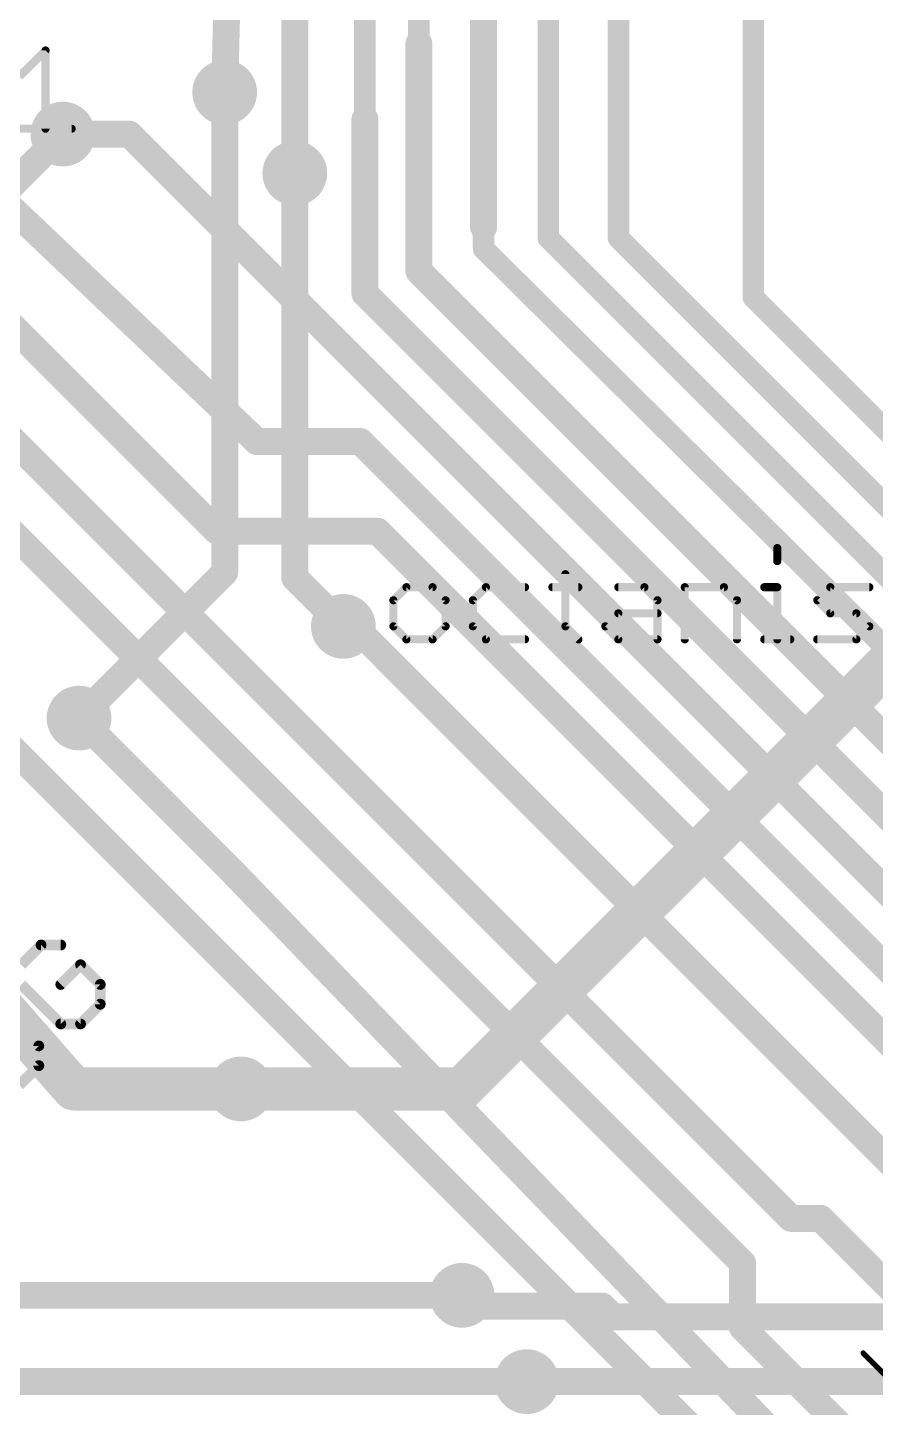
# Model space of a CAD drawing. Extents: x -1.6 to 81.6, y -2 to 51.3.
# Drawn here: x 26.19 to 34.17, y 25.2 to 38.19 of the extents above; entities that cross this region are included whole.
import ezdxf

# ---------------------------------------------------------------- set-up
doc = ezdxf.new("R2010")
doc.units = 0
for name, color, linetype in [('1', 22, 'CONTINUOUS'), ('16', 175, 'CONTINUOUS'), ('18', 82, 'CONTINUOUS'), ('25', 253, 'CONTINUOUS')]:
    doc.layers.add(name, color=color, linetype=linetype)

# ---------------------------------------------------------------- blocks, each defined once
blk = doc.blocks.new('ROUNDV')
at = {"const_width": 0.5}
blk.add_lwpolyline([(0, -0.25, 1), (0, 0.25, 1), (0, -0.25)], format="xyb", dxfattribs=at)

msp = doc.modelspace()

# ---------------------------------------------------------------- linework, layer by layer
at = {"layer": '1'}
for points, const_width in [([(31.75, 36.2072), (31.75, 45.402)], 0.2032), ([(33.02, 35.6484), (33.02, 44.3352)], 0.2032), ([(31.0896, 36.2072), (31.0896, 42.9128)], 0.2032), ([(29.8704, 38.036), (29.8704, 41.5412)], 0.2032), ([(29.3624, 37.3248), (29.3624, 40.9824)], 0.2032), ([(28.0416, 37.5788), (28.0924, 39.6616)], 0.254), ([(28.702, 36.8168), (28.702, 38.6456)], 0.254), ([(30.48, 37.2232), (30.48, 38.544)], 0.254), ([(29.8704, 35.895), (29.8704, 38.036)], 0.254), ([(24.0792, 37.338), (27.9722, 33.445)], 0.254), ([(29.3624, 35.6846), (29.3624, 37.3248)], 0.254), ([(33.3756, 26.9748), (23.078, 37.2724)], 0.254), ([(28.3464, 34.29), (25.2984, 37.1856)], 0.254), ([(27.143, 37.1856), (26.5176, 37.1856)], 0.254), ([(27.2578, 37.0708), (27.143, 37.1856)], 0.254), ([(30.48, 36.3088), (30.48, 37.2232)], 0.254), ([(30.48, 36.1056), (30.48, 37.2232)], 0.2032), ([(37.0236, 27.3049), (27.2578, 37.0708)], 0.254), ([(27.1272, 32.3464), (23.05, 36.4236)], 0.254), ([(36.7792, 30.5176), (31.0896, 36.2072)], 0.2032), ([(37.1348, 30.8224), (31.75, 36.2072)], 0.2032), ([(36.8808, 29.7556), (30.48, 36.1056)], 0.2032), ([(37.742, 28.0234), (29.8704, 35.895)], 0.254), ([(37.3828, 27.6641), (29.3624, 35.6846)], 0.254), ([(37.4904, 31.178), (33.02, 35.6484)], 0.2032), ([(29.3201, 34.29), (28.3464, 34.29)], 0.254), ([(36.6644, 26.9457), (29.3201, 34.29)], 0.254), ([(27.9722, 33.445), (29.4826, 33.445)], 0.254), ([(36.3232, 26.6045), (29.4826, 33.445)], 0.254), ([(29.2608, 32.5496), (29.1592, 32.5496)], 0.254), ([(36.3728, 25.4376), (29.2608, 32.5496)], 0.254), ([(27.432, 32.0416), (27.1272, 32.3464)], 0.254), ([(32.9184, 26.5552), (27.432, 32.0416)], 0.254), ([(28.0924, 30.2636), (26.67, 31.686)], 0.254), ([(26.6192, 30.8224), (25.9588, 31.4828)], 0.254), ([(33.1216, 24.32), (26.6192, 30.8224)], 0.254), ([(26.6209, 28.194), (24.4447, 30.675)], 0.4064), ([(33.3248, 24.828), (28.0924, 30.2636)], 0.254), ([(28.194, 28.194), (26.6209, 28.194)], 0.4064), ([(33.6539, 26.9748), (33.3756, 26.9748)], 0.254), ([(36.3232, 24.3055), (33.6539, 26.9748)], 0.254), ([(32.9184, 25.9456), (32.9184, 26.5552)], 0.254), ([(30.2768, 26.2504), (25.908, 26.2504)], 0.254), ([(33.4264, 25.4376), (32.9184, 25.9456)], 0.254), ([(30.8864, 25.4376), (23.7744, 25.4376)], 0.254), ([(36.068, 22.796), (33.4264, 25.4376)], 0.254)]:
    msp.add_lwpolyline(points, dxfattribs=dict(at, const_width=const_width))
for points, const_width in [([(29.9339, 38.036, 1), (29.8069, 38.036)], 0.127), ([(29.8196, 38.036, 1), (29.9212, 38.036)], 0.1016), ([(27.9781, 37.5803, 1), (28.1051, 37.5773)], 0.127), ([(29.4259, 37.3248, 1), (29.2989, 37.3248)], 0.127), ([(26.5176, 37.2491, 1), (26.5176, 37.1221)], 0.127), ([(27.1879, 37.2305, 1), (27.0981, 37.1407)], 0.127), ([(27.143, 37.1221, 1), (27.143, 37.2491)], 0.127), ([(29.3116, 37.3248, 1), (29.4132, 37.3248)], 0.1016), ([(30.5435, 37.2232, 1), (30.4165, 37.2232)], 0.127), ([(30.5308, 37.2232, 1), (30.4292, 37.2232)], 0.1016), ([(27.3027, 37.1157, 1), (27.2129, 37.0259)], 0.127), ([(27.2129, 37.0259, 1), (27.3027, 37.1157)], 0.127), ([(30.4165, 37.2232, 1), (30.5435, 37.2232)], 0.127), ([(28.6385, 36.8168, 1), (28.7655, 36.8168)], 0.127), ([(30.4165, 36.3088, 1), (30.5435, 36.3088)], 0.127), ([(31.1255, 36.2431, 1), (31.0537, 36.1713)], 0.1016), ([(31.0388, 36.2072, 1), (31.1404, 36.2072)], 0.1016), ([(31.7859, 36.2431, 1), (31.7141, 36.1713)], 0.1016), ([(31.6992, 36.2072, 1), (31.8008, 36.2072)], 0.1016), ([(30.5158, 36.1417, 1), (30.4442, 36.0695)], 0.1016), ([(30.4292, 36.1056, 1), (30.5308, 36.1056)], 0.1016), ([(29.9153, 35.9399, 1), (29.8255, 35.8501)], 0.127), ([(29.8069, 35.895, 1), (29.9339, 35.895)], 0.127), ([(29.4073, 35.7295, 1), (29.3175, 35.6397)], 0.127), ([(29.2989, 35.6846, 1), (29.4259, 35.6846)], 0.127), ([(33.0559, 35.6843, 1), (32.9841, 35.6125)], 0.1016), ([(32.9692, 35.6484, 1), (33.0708, 35.6484)], 0.1016), ([(28.3464, 34.3535, 1), (28.3464, 34.2265)], 0.127), ([(28.3027, 34.244, 1), (28.3901, 34.336)], 0.127), ([(29.365, 34.3349, 1), (29.2752, 34.2451)], 0.127), ([(29.3201, 34.2265, 1), (29.3201, 34.3535)], 0.127), ([(27.9722, 33.5085, 1), (27.9722, 33.3815)], 0.127), ([(27.9273, 33.4001, 1), (28.0171, 33.4899)], 0.127), ([(29.5275, 33.4899, 1), (29.4377, 33.4001)], 0.127), ([(29.4826, 33.3815, 1), (29.4826, 33.5085)], 0.127), ([(29.1592, 32.6131, 1), (29.1592, 32.4861)], 0.127), ([(29.3057, 32.5945, 1), (29.2159, 32.5047)], 0.127), ([(29.2608, 32.4861, 1), (29.2608, 32.6131)], 0.127), ([(27.1721, 32.3913, 1), (27.0823, 32.3015)], 0.127), ([(27.0823, 32.3015, 1), (27.1721, 32.3913)], 0.127), ([(27.4769, 32.0865, 1), (27.3871, 31.9967)], 0.127), ([(27.3871, 31.9967, 1), (27.4769, 32.0865)], 0.127), ([(26.7149, 31.7309, 1), (26.6251, 31.6411)], 0.127), ([(26.6641, 30.8673, 1), (26.5743, 30.7775)], 0.127), ([(26.5743, 30.7775, 1), (26.6641, 30.8673)], 0.127), ([(28.1381, 30.3076, 1), (28.0467, 30.2196)], 0.127), ([(28.0475, 30.2187, 1), (28.1373, 30.3085)], 0.127), ([(26.6209, 28.2956, 1), (26.6209, 28.0924)], 0.2032), ([(26.5445, 28.127, 1), (26.6973, 28.261)], 0.2032), ([(28.194, 28.0924, 1), (28.194, 28.2956)], 0.2032), ([(33.3756, 27.0383, 1), (33.3756, 26.9113)], 0.127), ([(33.3307, 26.9299, 1), (33.4205, 27.0197)], 0.127), ([(33.6988, 27.0197, 1), (33.609, 26.9299)], 0.127), ([(33.6539, 26.9113, 1), (33.6539, 27.0383)], 0.127), ([(32.9819, 26.5552, 1), (32.8549, 26.5552)], 0.127), ([(32.8735, 26.5103, 1), (32.9633, 26.6001)], 0.127), ([(30.2768, 26.1869, 1), (30.2768, 26.3139)], 0.127), ([(32.9633, 25.9905, 1), (32.8735, 25.9007)], 0.127), ([(32.8549, 25.9456, 1), (32.9819, 25.9456)], 0.127), ([(30.8864, 25.3741, 1), (30.8864, 25.5011)], 0.127), ([(33.4713, 25.4825, 1), (33.3815, 25.3927)], 0.127), ([(33.3815, 25.3927, 1), (33.4713, 25.4825)], 0.127)]:
    msp.add_lwpolyline(points, format="xyb", dxfattribs=dict(at, const_width=const_width))
at = {"layer": '16'}
for points, const_width in [([(28.0416, 37.5788), (28.0416, 33.0576)], 0.254), ([(26.5176, 37.1856), (23.622, 34.29)], 0.254), ([(28.702, 33.0068), (28.702, 36.8168)], 0.254), ([(37.9744, 35.8944), (30.274, 28.194)], 0.4064), ([(28.0416, 33.0576), (26.67, 31.686)], 0.254), ([(29.0576, 32.6512), (28.702, 33.0068)], 0.254), ([(29.1592, 32.5496), (29.0576, 32.6512)], 0.254), ([(30.274, 28.194), (28.194, 28.194)], 0.4064), ([(30.3784, 26.1488), (30.2768, 26.2504)], 0.254), ([(31.5976, 26.1488), (30.3784, 26.1488)], 0.254), ([(31.6992, 26.0472), (31.5976, 26.1488)], 0.254), ([(39.116, 26.0472), (31.6992, 26.0472)], 0.254), ([(37.7952, 25.4376), (30.8864, 25.4376)], 0.254)]:
    msp.add_lwpolyline(points, dxfattribs=dict(at, const_width=const_width))
for points, const_width in [([(28.1051, 37.5788, 1), (27.9781, 37.5788)], 0.127), ([(26.5625, 37.1407, 1), (26.4727, 37.2305)], 0.127), ([(28.7655, 36.8168, 1), (28.6385, 36.8168)], 0.127), ([(28.0865, 33.0127, 1), (27.9967, 33.1025)], 0.127), ([(28.7469, 33.0517, 1), (28.6571, 32.9619)], 0.127), ([(27.9781, 33.0576, 1), (28.1051, 33.0576)], 0.127), ([(28.6385, 33.0068, 1), (28.7655, 33.0068)], 0.127), ([(29.1025, 32.6961, 1), (29.0127, 32.6063)], 0.127), ([(29.0127, 32.6063, 1), (29.1025, 32.6961)], 0.127), ([(29.1143, 32.5047, 1), (29.2041, 32.5945)], 0.127), ([(26.6251, 31.7309, 1), (26.7149, 31.6411)], 0.127), ([(28.194, 28.2956, 1), (28.194, 28.0924)], 0.2032), ([(30.2022, 28.2658, 1), (30.3458, 28.1222)], 0.2032), ([(30.274, 28.0924, 1), (30.274, 28.2956)], 0.2032), ([(30.3217, 26.2953, 1), (30.2319, 26.2055)], 0.127), ([(30.3784, 26.2123, 1), (30.3784, 26.0853)], 0.127), ([(30.3335, 26.1039, 1), (30.4233, 26.1937)], 0.127), ([(31.6425, 26.1937, 1), (31.5527, 26.1039)], 0.127), ([(31.5976, 26.0853, 1), (31.5976, 26.2123)], 0.127), ([(31.6992, 26.1107, 1), (31.6992, 25.9837)], 0.127), ([(31.6543, 26.0023, 1), (31.7441, 26.0921)], 0.127), ([(30.8864, 25.5011, 1), (30.8864, 25.3741)], 0.127)]:
    msp.add_lwpolyline(points, format="xyb", dxfattribs=dict(at, const_width=const_width))
at = {"layer": '25'}
for points, const_width in [([(26.1085, 37.7274), (26.3543, 37.9731)], 0.0762), ([(26.3543, 37.9731), (26.3543, 37.2359)], 0.0762), ([(26.1085, 37.2359), (26.6, 37.2359)], 0.0762), ([(33.246, 33.2874), (33.246, 33.1645)], 0.0762), ([(31.2502, 33.0417), (31.2502, 32.5502)], 0.0762), ([(29.7534, 32.9188), (29.6305, 32.7959)], 0.0762), ([(29.9991, 32.9188), (29.7534, 32.9188)], 0.0762), ([(30.122, 32.7959), (29.9991, 32.9188)], 0.0762), ([(30.5018, 32.9188), (30.3789, 32.7959)], 0.0762), ([(30.8704, 32.9188), (30.5018, 32.9188)], 0.0762), ([(31.1273, 32.9188), (31.3731, 32.9188)], 0.0762), ([(31.7491, 32.9188), (31.9949, 32.9188)], 0.0762), ([(31.9949, 32.9188), (32.1178, 32.7959)], 0.0762), ([(32.3747, 32.4273), (32.3747, 32.9188)], 0.0762), ([(32.3747, 32.9188), (32.7433, 32.9188)], 0.0762), ([(32.7433, 32.9188), (32.8662, 32.7959)], 0.0762), ([(33.1231, 32.9188), (33.246, 32.9188)], 0.0762), ([(33.246, 32.9188), (33.246, 32.4273)], 0.0762), ([(33.6221, 32.7959), (33.7449, 32.9188)], 0.0762), ([(33.7449, 32.9188), (34.1135, 32.9188)], 0.0762), ([(29.6305, 32.7959), (29.6305, 32.5502)], 0.0762), ([(30.122, 32.5502), (30.122, 32.7959)], 0.0762), ([(30.3789, 32.7959), (30.3789, 32.5502)], 0.0762), ([(32.1178, 32.7959), (32.1178, 32.4273)], 0.0762), ([(32.8662, 32.7959), (32.8662, 32.4273)], 0.0762), ([(33.7449, 32.673), (33.6221, 32.7959)], 0.0762), ([(31.6263, 32.5502), (31.7491, 32.673)], 0.0762), ([(31.7491, 32.673), (32.1178, 32.673)], 0.0762), ([(33.9907, 32.673), (33.7449, 32.673)], 0.0762), ([(34.1135, 32.5502), (33.9907, 32.673)], 0.0762), ([(29.6305, 32.5502), (29.7534, 32.4273)], 0.0762), ([(29.9991, 32.4273), (30.122, 32.5502)], 0.0762), ([(30.3789, 32.5502), (30.5018, 32.4273)], 0.0762), ([(31.2502, 32.5502), (31.3731, 32.4273)], 0.0762), ([(31.7491, 32.4273), (31.6263, 32.5502)], 0.0762), ([(33.9907, 32.4273), (34.1135, 32.5502)], 0.0762), ([(29.7534, 32.4273), (29.9991, 32.4273)], 0.0762), ([(30.5018, 32.4273), (30.8704, 32.4273)], 0.0762), ([(32.1178, 32.4273), (31.7491, 32.4273)], 0.0762), ([(33.1231, 32.4273), (33.3688, 32.4273)], 0.0762), ([(33.6221, 32.4273), (33.9907, 32.4273)], 0.0762), ([(26.3126, 29.5494), (26.1268, 29.3636)], 0.1016), ([(26.4983, 29.5494), (26.3126, 29.5494)], 0.1016), ([(26.6841, 29.3636), (26.4983, 29.1779)], 0.1016), ([(26.8698, 29.1779), (26.6841, 29.3636)], 0.1016), ([(26.1268, 29.1779), (26.4983, 28.8064)], 0.1016), ([(26.8698, 28.9921), (26.8698, 29.1779)], 0.1016), ([(26.291, 28.599), (25.9195, 28.9705)], 0.1016), ([(26.6841, 28.8064), (26.8698, 28.9921)], 0.1016), ([(26.4983, 28.8064), (26.6841, 28.8064)], 0.1016), ([(26.291, 28.4133), (26.291, 28.599)], 0.1016), ([(26.1053, 28.2275), (26.291, 28.4133)], 0.1016), ([(34.0552, 25.7066), (34.5046, 25.2572)], 0.0508)]:
    msp.add_lwpolyline(points, dxfattribs=dict(at, const_width=const_width))
for points, const_width in [([(26.3733, 37.9731, 1), (26.3352, 37.9731)], 0.0381), ([(26.3678, 37.9597, 1), (26.3408, 37.9866)], 0.0381), ([(26.3352, 37.2359, 1), (26.3733, 37.2359)], 0.0381), ([(26.6, 37.2169, 1), (26.6, 37.255)], 0.0381), ([(33.265, 33.2874, 1), (33.2269, 33.2874)], 0.0381), ([(33.2269, 33.1645, 1), (33.265, 33.1645)], 0.0381), ([(31.2693, 33.0417, 1), (31.2312, 33.0417)], 0.0381), ([(29.7534, 32.9378, 1), (29.7534, 32.8997)], 0.0381), ([(29.7668, 32.9053, 1), (29.7399, 32.9323)], 0.0381), ([(30.0126, 32.9323, 1), (29.9856, 32.9053)], 0.0381), ([(29.9991, 32.8997, 1), (29.9991, 32.9378)], 0.0381), ([(30.5018, 32.9378, 1), (30.5018, 32.8997)], 0.0381), ([(30.5153, 32.9053, 1), (30.4883, 32.9323)], 0.0381), ([(30.8704, 32.8997, 1), (30.8704, 32.9378)], 0.0381), ([(31.1273, 32.9378, 1), (31.1273, 32.8997)], 0.0381), ([(31.3731, 32.8997, 1), (31.3731, 32.9378)], 0.0381), ([(31.7491, 32.9378, 1), (31.7491, 32.8997)], 0.0381), ([(32.0084, 32.9323, 1), (31.9814, 32.9053)], 0.0381), ([(31.9949, 32.8997, 1), (31.9949, 32.9378)], 0.0381), ([(32.3937, 32.9188, 1), (32.3556, 32.9188)], 0.0381), ([(32.3747, 32.9378, 1), (32.3747, 32.8997)], 0.0381), ([(32.7568, 32.9323, 1), (32.7298, 32.9053)], 0.0381), ([(32.7433, 32.8997, 1), (32.7433, 32.9378)], 0.0381), ([(33.1231, 32.9378, 1), (33.1231, 32.8997)], 0.0381), ([(33.265, 32.9188, 1), (33.2269, 32.9188)], 0.0381), ([(33.246, 32.8997, 1), (33.246, 32.9378)], 0.0381), ([(33.7449, 32.9378, 1), (33.7449, 32.8997)], 0.0381), ([(33.7584, 32.9053, 1), (33.7314, 32.9323)], 0.0381), ([(34.1135, 32.8997, 1), (34.1135, 32.9378)], 0.0381), ([(29.6496, 32.7959, 1), (29.6115, 32.7959)], 0.0381), ([(29.617, 32.8094, 1), (29.644, 32.7824)], 0.0381), ([(30.141, 32.7959, 1), (30.1029, 32.7959)], 0.0381), ([(30.1085, 32.7824, 1), (30.1355, 32.8094)], 0.0381), ([(30.398, 32.7959, 1), (30.3599, 32.7959)], 0.0381), ([(30.3654, 32.8094, 1), (30.3924, 32.7824)], 0.0381), ([(32.1368, 32.7959, 1), (32.0987, 32.7959)], 0.0381), ([(32.1043, 32.7824, 1), (32.1312, 32.8094)], 0.0381), ([(32.8852, 32.7959, 1), (32.8471, 32.7959)], 0.0381), ([(32.8527, 32.7824, 1), (32.8796, 32.8094)], 0.0381), ([(33.6355, 32.8094, 1), (33.6086, 32.7824)], 0.0381), ([(33.6086, 32.8094, 1), (33.6355, 32.7824)], 0.0381), ([(31.7491, 32.6921, 1), (31.7491, 32.654)], 0.0381), ([(31.7626, 32.6596, 1), (31.7357, 32.6865)], 0.0381), ([(32.1178, 32.654, 1), (32.1178, 32.6921)], 0.0381), ([(33.7449, 32.6921, 1), (33.7449, 32.654)], 0.0381), ([(33.7314, 32.6596, 1), (33.7584, 32.6865)], 0.0381), ([(34.0041, 32.6865, 1), (33.9772, 32.6596)], 0.0381), ([(33.9907, 32.654, 1), (33.9907, 32.6921)], 0.0381), ([(29.644, 32.5636, 1), (29.617, 32.5367)], 0.0381), ([(29.6115, 32.5502, 1), (29.6496, 32.5502)], 0.0381), ([(30.1029, 32.5502, 1), (30.141, 32.5502)], 0.0381), ([(30.1355, 32.5367, 1), (30.1085, 32.5636)], 0.0381), ([(30.3924, 32.5636, 1), (30.3654, 32.5367)], 0.0381), ([(30.3599, 32.5502, 1), (30.398, 32.5502)], 0.0381), ([(31.2637, 32.5636, 1), (31.2367, 32.5367)], 0.0381), ([(31.2312, 32.5502, 1), (31.2693, 32.5502)], 0.0381), ([(31.6397, 32.5636, 1), (31.6128, 32.5367)], 0.0381), ([(31.6128, 32.5636, 1), (31.6397, 32.5367)], 0.0381), ([(34.127, 32.5367, 1), (34.1001, 32.5636)], 0.0381), ([(34.1001, 32.5367, 1), (34.127, 32.5636)], 0.0381), ([(29.7534, 32.4464, 1), (29.7534, 32.4083)], 0.0381), ([(29.7399, 32.4138, 1), (29.7668, 32.4408)], 0.0381), ([(29.9856, 32.4408, 1), (30.0126, 32.4138)], 0.0381), ([(29.9991, 32.4083, 1), (29.9991, 32.4464)], 0.0381), ([(30.5018, 32.4464, 1), (30.5018, 32.4083)], 0.0381), ([(30.4883, 32.4138, 1), (30.5153, 32.4408)], 0.0381), ([(30.8704, 32.4083, 1), (30.8704, 32.4464)], 0.0381), ([(31.3596, 32.4138, 1), (31.3865, 32.4408)], 0.0381), ([(31.7491, 32.4464, 1), (31.7491, 32.4083)], 0.0381), ([(31.7357, 32.4138, 1), (31.7626, 32.4408)], 0.0381), ([(32.0987, 32.4273, 1), (32.1368, 32.4273)], 0.0381), ([(32.1178, 32.4083, 1), (32.1178, 32.4464)], 0.0381), ([(32.3556, 32.4273, 1), (32.3937, 32.4273)], 0.0381), ([(32.8471, 32.4273, 1), (32.8852, 32.4273)], 0.0381), ([(33.1231, 32.4464, 1), (33.1231, 32.4083)], 0.0381), ([(33.2269, 32.4273, 1), (33.265, 32.4273)], 0.0381), ([(33.3688, 32.4083, 1), (33.3688, 32.4464)], 0.0381), ([(33.6221, 32.4464, 1), (33.6221, 32.4083)], 0.0381), ([(33.9772, 32.4408, 1), (34.0041, 32.4138)], 0.0381), ([(33.9907, 32.4083, 1), (33.9907, 32.4464)], 0.0381), ([(26.3126, 29.5748, 1), (26.3126, 29.524)], 0.0508), ([(26.3305, 29.5314, 1), (26.2946, 29.5673)], 0.0508), ([(26.4983, 29.524, 1), (26.4983, 29.5748)], 0.0508), ([(26.702, 29.3816, 1), (26.6661, 29.3457)], 0.0508), ([(26.702, 29.3457, 1), (26.6661, 29.3816)], 0.0508), ([(26.4804, 29.1958, 1), (26.5163, 29.1599)], 0.0508), ([(26.8952, 29.1779, 1), (26.8444, 29.1779)], 0.0508), ([(26.8519, 29.1599, 1), (26.8878, 29.1958)], 0.0508), ([(26.8444, 28.9921, 1), (26.8952, 28.9921)], 0.0508), ([(26.8878, 28.9742, 1), (26.8519, 29.0101)], 0.0508), ([(26.4983, 28.8318, 1), (26.4983, 28.781)], 0.0508), ([(26.4804, 28.7884, 1), (26.5163, 28.8243)], 0.0508), ([(26.6661, 28.8243, 1), (26.702, 28.7884)], 0.0508), ([(26.6841, 28.781, 1), (26.6841, 28.8318)], 0.0508), ([(26.3164, 28.599, 1), (26.2656, 28.599)], 0.0508), ([(26.2731, 28.5811, 1), (26.309, 28.617)], 0.0508), ([(26.309, 28.3953, 1), (26.2731, 28.4313)], 0.0508), ([(26.2656, 28.4133, 1), (26.3164, 28.4133)], 0.0508), ([(34.0642, 25.7156, 1), (34.0462, 25.6977)], 0.0254)]:
    msp.add_lwpolyline(points, format="xyb", dxfattribs=dict(at, const_width=const_width))

# ---------------------------------------------------------------- block references
at = {"layer": '18', "xscale": 0.6096, "yscale": 0.6096}
for p in [(28.0416, 37.5788), (28.0416, 37.5788), (26.5176, 37.1856), (26.5176, 37.1856), (28.702, 36.8168), (28.702, 36.8168), (29.1592, 32.5496), (29.1592, 32.5496), (26.67, 31.686), (26.67, 31.686), (28.194, 28.194), (28.194, 28.194), (30.2768, 26.2504), (30.2768, 26.2504), (30.8864, 25.4376), (30.8864, 25.4376)]:
    msp.add_blockref('ROUNDV', p, dxfattribs=at)

doc.saveas('drawing.dxf')
